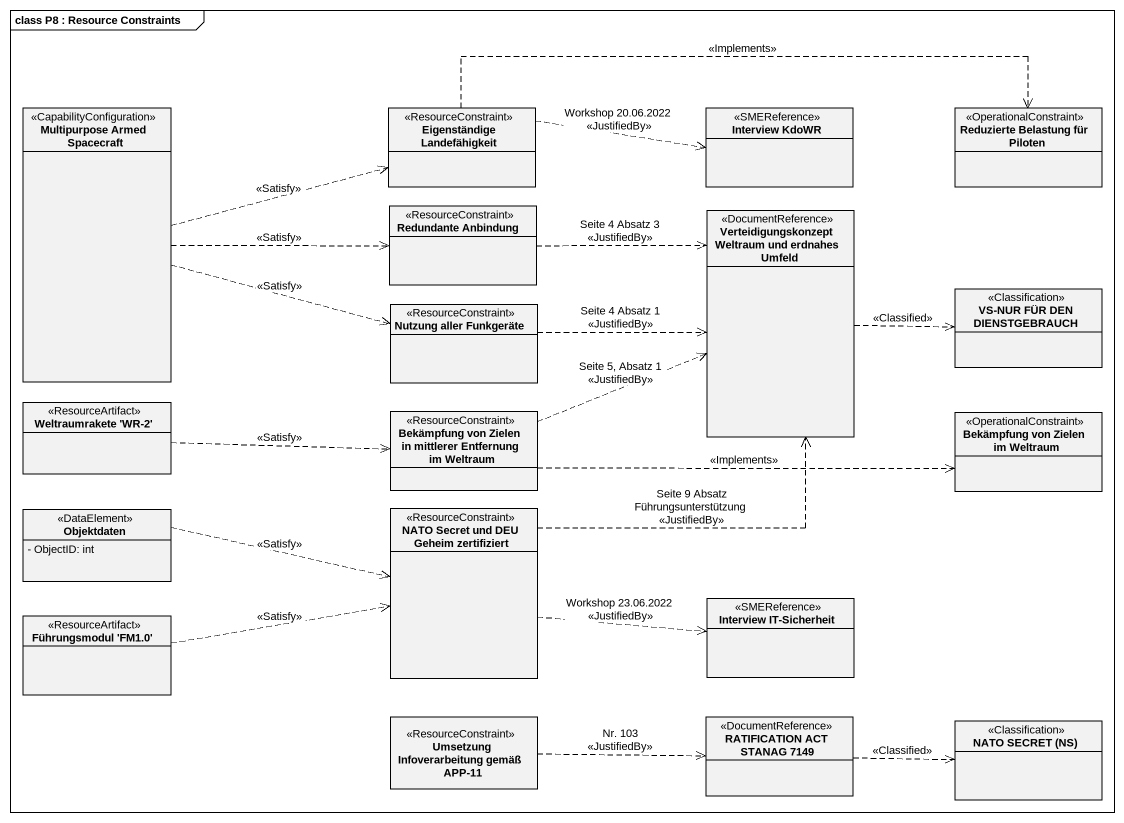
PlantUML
@startuml
mainframe class P8 : Resource Constraints
hide circle
hide empty members
skinparam classAttributeIconSize 0
class "Multipurpose Armed Spacecraft" as Multipurpose_Armed <<CapabilityConfiguration>>
class "Eigenständige Landefähigkeit" as Eigenständige_Landefähigkeit <<ResourceConstraint>>
class "Interview KdoWR" as Interview_KdoWR <<SMEReference>>
class "Reduzierte Belastung für Piloten" as Reduzierte_Belastung_für <<OperationalConstraint>>
class "Redundante Anbindung" as Redundante_Anbindung <<ResourceConstraint>>
class "Verteidigungskonzept Weltraum und erdnahes Umfeld" as Verteidigungskonzept <<DocumentReference>>
class "VS-NUR FÜR DEN DIENSTGEBRAUCH" as VS_NUR_FÜR_DEN <<Classification>>
class "Nutzung aller Funkgeräte" as Nutzung_aller_Funkgeräte <<ResourceConstraint>>
class "Weltraumrakete 'WR-2'" as Weltraumrakete_WR_2 <<ResourceArtifact>>
class "Bekämpfung von Zielen in mittlerer Entfernung im Weltraum" as Bekämpfung_von_Zielen_in <<ResourceConstraint>>
class "Bekämpfung von Zielen im Weltraum" as Bekämpfung_von_Zielen_im <<OperationalConstraint>>
class Objektdaten <<DataElement>> {
  - ObjectID: int
}
class "NATO Secret und DEU Geheim zertifiziert" as NATO_Secret_und_DEU_Geheim <<ResourceConstraint>>
class "Führungsmodul 'FM1.0'" as Führungsmodul_FM1_0 <<ResourceArtifact>>
class "Interview IT-Sicherheit" as Interview_IT_Sicherheit <<SMEReference>>
class "Umsetzung Infoverarbeitung gemäß APP-11" as Umsetzung_Infoverarbeitung <<ResourceConstraint>>
class "RATIFICATION ACT STANAG 7149" as RATIFICATION_ACT_STANAG_7149 <<DocumentReference>>
class "NATO SECRET (NS)" as NATO_SECRET_NS <<Classification>>
Multipurpose_Armed .right.> Eigenständige_Landefähigkeit : <<Satisfy>>
Multipurpose_Armed .right.> Redundante_Anbindung : <<Satisfy>>
Multipurpose_Armed .right.> Nutzung_aller_Funkgeräte : <<Satisfy>>
Eigenständige_Landefähigkeit .right.> Interview_KdoWR : Workshop 20.06.2022\n<<JustifiedBy>>
Eigenständige_Landefähigkeit .right.> Reduzierte_Belastung_für : <<Implements>>
Redundante_Anbindung .right.> Verteidigungskonzept : Seite 4 Absatz 3\n<<JustifiedBy>>
Verteidigungskonzept .right.> VS_NUR_FÜR_DEN : <<Classified>>
Nutzung_aller_Funkgeräte .right.> Verteidigungskonzept : Seite 4 Absatz 1\n<<JustifiedBy>>
Weltraumrakete_WR_2 .right.> Bekämpfung_von_Zielen_in : <<Satisfy>>
Bekämpfung_von_Zielen_in .right.> Verteidigungskonzept : Seite 5, Absatz 1\n<<JustifiedBy>>
Bekämpfung_von_Zielen_in .right.> Bekämpfung_von_Zielen_im : <<Implements>>
Objektdaten .right.> NATO_Secret_und_DEU_Geheim : <<Satisfy>>
NATO_Secret_und_DEU_Geheim .up.> Verteidigungskonzept : Seite 9 Absatz Führungsunterstützung\n<<JustifiedBy>>
NATO_Secret_und_DEU_Geheim .right.> Interview_IT_Sicherheit : Workshop 23.06.2022\n<<JustifiedBy>>
Führungsmodul_FM1_0 .right.> NATO_Secret_und_DEU_Geheim : <<Satisfy>>
Umsetzung_Infoverarbeitung .right.> RATIFICATION_ACT_STANAG_7149 : Nr. 103\n<<JustifiedBy>>
RATIFICATION_ACT_STANAG_7149 .right.> NATO_SECRET_NS : <<Classified>>
@enduml
